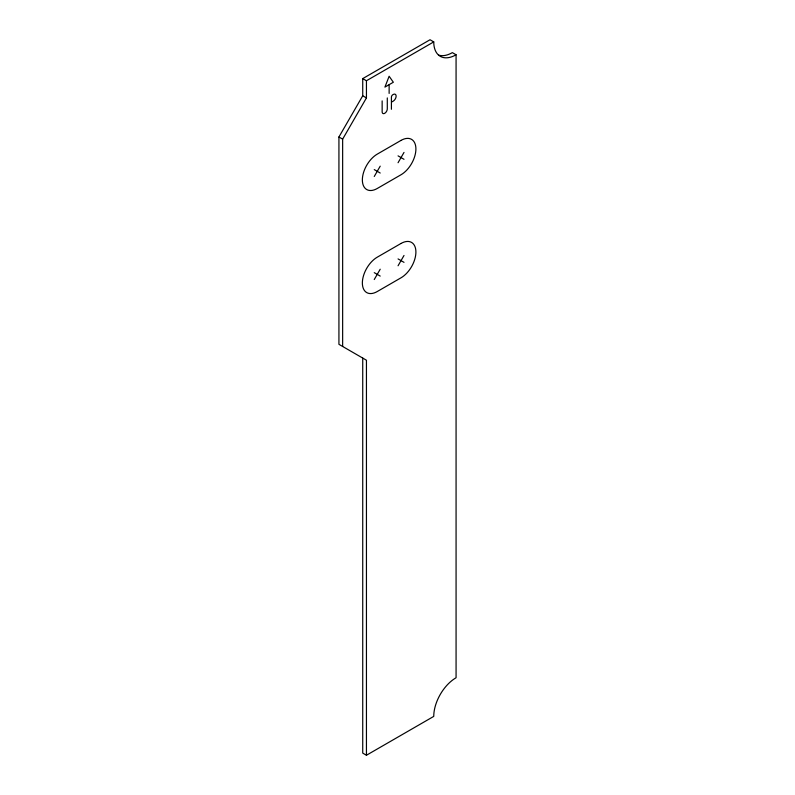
<?xml version="1.0" encoding="UTF-8"?>
<svg xmlns="http://www.w3.org/2000/svg" width="795" height="795" viewBox="0 0 795 795"><rect width="100%" height="100%" fill="white"/><g stroke="black" fill="none" stroke-linecap="round" stroke-linejoin="round"><path stroke-width="1.19" d="M366.445 755.25L366.445 360.215L338.928 344.324L338.928 136.998L362.729 95.778L362.729 78.606L430.035 39.75L433.752 41.896A31.552 18.215 -60 0 0 456.072 54.776L456.072 677.747A31.552 18.215 -60 0 0 433.752 716.394L366.445 755.25L362.729 753.104L362.729 358.068M342.645 346.471L342.645 139.145L366.445 97.924L366.445 80.752L433.752 41.896M374.256 176.47L380.209 166.165M398.057 162.727L404.009 152.421M374.256 279.522L380.209 269.217M398.057 265.778L404.009 255.473M388.834 84.846L384.919 87.102L389.133 76.25L393.346 82.243L389.133 84.677L389.133 93.422M391.716 101.989L393.257 101.104A4.054 2.345 -60 0 0 396.119 96.135A4.054 2.345 -60 0 0 393.257 94.476L392.819 94.734A1.968 1.143 -60 0 0 391.418 97.149L391.418 109.273M456.072 54.776L452.355 52.629A31.552 18.215 -60 0 1 438.751 55.143M362.729 78.606L366.445 80.752M362.729 95.778L366.445 97.924M398.057 155.86L404.009 159.298M338.928 136.998L342.645 139.145M374.256 169.603L380.209 173.032M398.057 258.912L404.009 262.35M374.256 272.655L380.209 276.084M387.294 97.924L387.294 108.845A3.637 2.097 -60 0 1 384.72 113.297A3.637 2.097 -60 0 1 382.147 111.817L382.147 100.895M401.028 140.397L377.237 154.141A21.038 12.144 -60 0 0 362.361 179.909A21.038 12.144 -60 0 0 377.237 188.495L401.028 174.751A21.038 12.144 -60 0 0 415.904 148.983A21.038 12.144 -60 0 0 401.028 140.397M401.028 243.459L377.237 257.192A21.038 12.144 -60 0 0 362.361 282.96A21.038 12.144 -60 0 0 377.237 291.546L401.028 277.803A21.038 12.144 -60 0 0 415.904 252.045A21.038 12.144 -60 0 0 401.028 243.459"/></g></svg>
